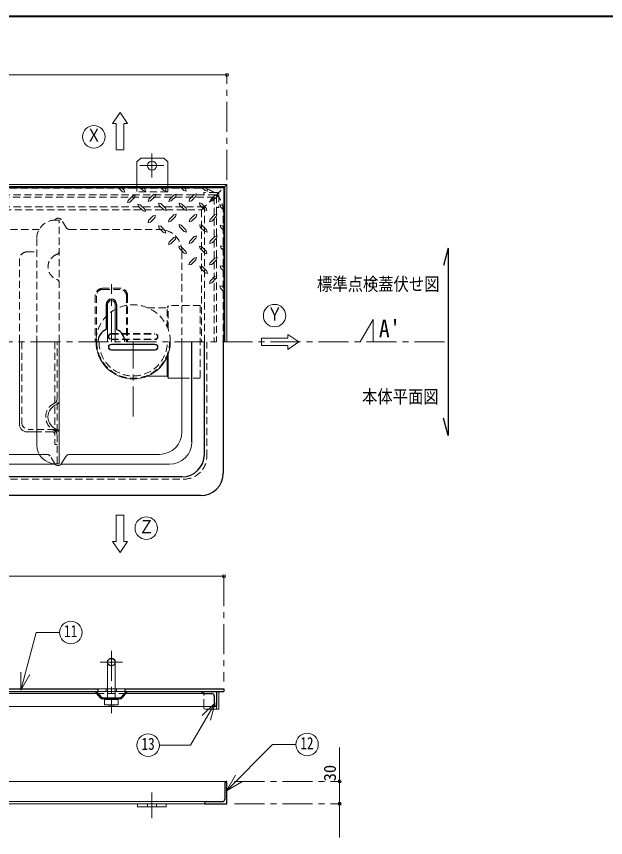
# Model space of a CAD drawing. Units: millimetres at full size, sheet at 1:8; details may follow other scales. Extents: x -1649 to 1591, y -1079 to 1169.
# Drawn here: x -829 to -44, y 74 to 1169 of the extents above; entities that cross this region are included whole.
import ezdxf
from ezdxf.enums import TextEntityAlignment as Align

# ---------------------------------------------------------------- set-up
doc = ezdxf.new("R2010")
doc.units = ezdxf.units.MM
doc.header["$LTSCALE"] = 8
doc.header["$PDMODE"] = 32
doc.header["$PDSIZE"] = 4
doc.linetypes.add('CHAIN1', pattern=[8, 5, -1, 1, -1])
doc.linetypes.add('DASHED1', pattern=[1.8, 1.2, -0.6])
doc.layers.add('0-0_ﾚｲﾔ1', color=4, linetype='Continuous', lineweight=9)
doc.styles.add('ＭＳ ゴシック', font='')
doc.styles.get('ＭＳ ゴシック').set_extended_font_data('MS Gothic')

msp = doc.modelspace()

# ---------------------------------------------------------------- linework, layer by layer
at = {"layer": '0-0_ﾚｲﾔ1', "color": 1, "lineweight": 40}
msp.add_line((1591.424, 1169.018), (-1648.576, 1169.018), dxfattribs=at)
at = {"layer": '0-0_ﾚｲﾔ1'}
for p, q in [((-1268.576, 1091.018), (-548.576, 1091.018)), ((-663.576, 980.018), (-668.576, 975.018)), ((-668.576, 975.018), (-668.576, 945.018)), ((-663.576, 980.018), (-632.576, 980.018)), ((-627.576, 975.018), (-632.576, 980.018)), ((-627.576, 975.018), (-627.576, 945.018)), ((-551.576, 942.018), (-552.576, 941.018)), ((-693.645, 941.018), (-687.817, 935.329)), ((-664.674, 941.018), (-660.335, 936.679)), ((-657.249, 935.907), (-660.335, 936.679)), ((-660.239, 941.018), (-658.117, 938.897)), ((-658.117, 938.897), (-657.249, 935.907)), ((-637.192, 941.018), (-632.853, 936.679)), ((-629.767, 935.811), (-632.853, 936.679)), ((-632.66, 941.018), (-630.539, 938.897)), ((-630.539, 938.897), (-629.767, 935.811)), ((-610.029, 941.018), (-605.949, 936.775)), ((-602.864, 936.004), (-605.949, 936.775)), ((-605.66, 941.018), (-603.635, 938.993)), ((-603.635, 938.993), (-602.864, 936.004)), ((-582.132, 941.018), (-577.792, 936.679)), ((-574.707, 935.811), (-577.792, 936.679)), ((-577.696, 941.018), (-575.574, 938.897)), ((-575.574, 938.897), (-574.707, 935.811)), ((-680.199, 923.757), (-680.971, 920.768)), ((-677.885, 921.54), (-680.971, 920.768)), ((-677.885, 921.54), (-671.81, 927.615)), ((-652.717, 925.204), (-653.489, 922.215)), ((-650.403, 922.986), (-653.489, 922.215)), ((-650.403, 922.986), (-644.328, 929.061)), ((-638.928, 917.104), (-639.699, 920.19)), ((-636.71, 919.418), (-639.699, 920.19)), ((-625.235, 925.107), (-626.007, 922.118)), ((-622.921, 922.89), (-626.007, 922.118)), ((-622.921, 922.89), (-616.846, 928.965)), ((-611.446, 917.007), (-612.217, 920.093)), ((-609.228, 919.322), (-612.217, 920.093)), ((-598.332, 925.3), (-599.103, 922.311)), ((-596.017, 923.082), (-599.103, 922.311)), ((-596.017, 923.082), (-589.942, 929.157)), ((-584.542, 917.2), (-585.314, 920.286)), ((-582.324, 919.515), (-585.314, 920.286)), ((-570.174, 925.107), (-570.946, 922.118)), ((-567.86, 922.89), (-570.946, 922.118)), ((-567.86, 922.89), (-561.785, 928.965)), ((-666.41, 915.657), (-667.182, 918.743)), ((-664.192, 917.972), (-667.182, 918.743)), ((-666.41, 915.657), (-660.335, 909.582)), ((-664.192, 917.972), (-658.117, 911.8)), ((-657.249, 908.811), (-660.335, 909.582)), ((-658.117, 911.8), (-657.249, 908.811)), ((-638.928, 917.104), (-632.853, 911.029)), ((-636.71, 919.418), (-630.635, 913.247)), ((-629.767, 910.257), (-632.853, 911.029)), ((-630.635, 913.247), (-629.767, 910.257)), ((-611.446, 917.007), (-605.371, 910.932)), ((-609.228, 919.322), (-603.153, 913.15)), ((-602.285, 910.161), (-605.371, 910.932)), ((-603.153, 913.15), (-602.285, 910.161)), ((-584.542, 917.2), (-578.467, 911.125)), ((-582.324, 919.515), (-576.249, 913.343)), ((-575.382, 910.354), (-578.467, 911.125)), ((-576.249, 913.343), (-575.382, 910.354)), ((-555.035, 917.49), (-558.121, 918.261)), ((-557.253, 915.175), (-558.121, 918.261)), ((-557.253, 915.175), (-552.576, 910.499)), ((-555.035, 917.49), (-552.576, 914.679)), ((-650.692, 894.54), (-644.617, 900.615)), ((-625.524, 898.204), (-626.296, 895.215)), ((-623.21, 895.986), (-617.135, 902.061)), ((-598.042, 898.107), (-598.814, 895.118)), ((-595.728, 895.89), (-589.653, 901.965)), ((-571.139, 898.3), (-571.91, 895.311)), ((-568.824, 896.082), (-562.749, 902.157)), ((-653.007, 896.757), (-653.778, 893.768)), ((-650.692, 894.54), (-653.778, 893.768)), ((-639.121, 886.825), (-639.892, 889.911)), ((-636.903, 889.14), (-639.892, 889.911)), ((-636.903, 889.14), (-630.828, 882.968)), ((-623.21, 895.986), (-626.296, 895.215)), ((-611.639, 888.272), (-612.41, 891.357)), ((-609.421, 890.586), (-612.41, 891.357)), ((-611.639, 888.272), (-605.564, 882.197)), ((-609.421, 890.586), (-603.346, 884.415)), ((-595.728, 895.89), (-598.814, 895.118)), ((-584.157, 888.175), (-584.928, 891.261)), ((-581.939, 890.49), (-584.928, 891.261)), ((-584.157, 888.175), (-578.082, 882.1)), ((-581.939, 890.49), (-575.864, 884.318)), ((-568.824, 896.082), (-571.91, 895.311)), ((-554.457, 889.911), (-557.542, 890.682)), ((-556.674, 887.597), (-557.542, 890.682)), ((-556.674, 887.597), (-552.576, 883.499)), ((-554.457, 889.911), (-552.576, 888.031)), ((-639.121, 886.825), (-633.046, 880.75)), ((-629.96, 879.979), (-633.046, 880.75)), ((-630.828, 882.968), (-629.96, 879.979)), ((-602.478, 881.425), (-605.564, 882.197)), ((-603.346, 884.415), (-602.478, 881.425)), ((-574.996, 881.329), (-578.082, 882.1)), ((-575.864, 884.318), (-574.996, 881.329)), ((-625.717, 867.925), (-626.489, 864.936)), ((-623.403, 865.707), (-626.489, 864.936)), ((-623.403, 865.707), (-617.328, 871.782)), ((-598.235, 869.372), (-599.007, 866.382)), ((-595.921, 867.154), (-599.007, 866.382)), ((-595.921, 867.154), (-589.846, 873.229)), ((-570.753, 869.275), (-571.524, 866.286)), ((-568.439, 867.057), (-571.524, 866.286)), ((-568.439, 867.057), (-562.364, 873.132)), ((-611.832, 859.536), (-612.603, 862.622)), ((-609.614, 861.85), (-612.603, 862.622)), ((-611.832, 859.536), (-605.757, 853.461)), ((-609.614, 861.85), (-603.539, 855.679)), ((-603.539, 855.679), (-602.671, 852.69)), ((-584.349, 859.44), (-585.121, 862.525)), ((-582.132, 861.754), (-585.121, 862.525)), ((-584.349, 859.44), (-578.274, 853.365)), ((-582.132, 861.754), (-576.057, 855.582)), ((-576.057, 855.582), (-575.189, 852.593)), ((-554.071, 862.525), (-557.157, 863.297)), ((-556.385, 860.211), (-557.157, 863.297)), ((-556.385, 860.211), (-552.576, 856.402)), ((-554.071, 862.525), (-552.576, 861.031)), ((-602.671, 852.69), (-605.757, 853.461)), ((-596.114, 838.418), (-590.039, 844.493)), ((-575.189, 852.593), (-578.274, 853.365)), ((-568.632, 838.322), (-562.557, 844.397)), ((-598.428, 840.636), (-599.199, 837.647)), ((-596.114, 838.418), (-599.199, 837.647)), ((-581.649, 835.429), (-584.735, 836.2)), ((-583.867, 833.115), (-584.735, 836.2)), ((-583.867, 833.115), (-577.792, 827.136)), ((-581.649, 835.429), (-575.574, 829.354)), ((-570.946, 840.54), (-571.717, 837.55)), ((-568.632, 838.322), (-571.717, 837.55)), ((-554.553, 835.815), (-557.639, 836.586)), ((-556.771, 833.5), (-557.639, 836.586)), ((-556.771, 833.5), (-552.576, 829.138)), ((-554.553, 835.815), (-552.576, 833.838)), ((-574.707, 826.268), (-577.792, 827.136)), ((-575.574, 829.354), (-574.707, 826.268)), ((-571.042, 816.047), (-564.967, 822.122)), ((-571.042, 816.047), (-571.814, 812.961)), ((-568.728, 813.829), (-571.814, 812.961)), ((-568.728, 813.829), (-562.749, 819.904)), ((-555.035, 809.104), (-558.121, 809.875)), ((-557.253, 806.79), (-558.121, 809.875)), ((-557.253, 806.79), (-552.576, 801.926)), ((-555.035, 809.104), (-552.576, 806.645)), ((-825.076, 735.018), (-825.076, 625.018)), ((-608.576, 615.018), (-608.576, 735.018)), ((-702.591, 732.018), (-644.562, 732.018)), ((-702.591, 724.018), (-644.562, 724.018)), ((-627.076, 718.048), (-627.076, 686.518)), ((-654.083, 689.518), (-628.076, 689.518)), ((-608.576, 686.518), (-627.076, 686.518)), ((-772.076, 613.658), (-772.076, 656.378)), ((-815.076, 615.018), (-802.076, 615.018)), ((-798.727, 585.018), (-1018.176, 585.018)), ((-762.801, 582.692), (-769.352, 572.344)), ((-758.576, 585.018), (-638.576, 585.018)), ((-777.408, 571.807), (-1039.744, 571.807)), ((-625.365, 571.807), (-769.744, 571.807)), ((-552.576, 422.518), (-1264.576, 422.518)), ((-901.576, 266.018), (-721.676, 266.018)), ((-709.576, 272.218), (-707.576, 272.218)), ((-709.576, 269.018), (-707.576, 269.018)), ((-697.576, 272.218), (-695.576, 272.218)), ((-697.576, 269.018), (-695.576, 269.018)), ((-683.476, 266.018), (-579.576, 266.018)), ((-562.576, 249.018), (-1254.576, 249.018)), ((-579.376, 247.218), (-579.376, 249.018)), ((-577.376, 245.218), (-562.576, 245.218)), ((-398.576, 194.018), (-398.576, 74.018)), ((-667.576, 115.018), (-667.576, 119.018)), ((-667.576, 115.018), (-629.576, 115.018)), ((-629.576, 115.018), (-629.576, 119.018))]:
    msp.add_line(p, q, dxfattribs=at)
at = {"layer": '0-0_ﾚｲﾔ1', "linetype": 'CHAIN1'}
for p, q in [((-548.576, 951.018), (-548.576, 1091.018)), ((-648.576, 986.018), (-648.576, 954.018)), ((-632.576, 970.018), (-664.576, 970.018)), ((-702.576, 735.018), (-702.576, 812.018)), ((-371.076, 735.018), (-353.576, 765.018)), ((-353.576, 735.018), (-353.576, 765.018)), ((-1514.576, 735.018), (-253.576, 735.018)), ((-673.576, 635.518), (-673.576, 735.018)), ((-552.576, 422.518), (-552.576, 282.218)), ((-702.576, 323.018), (-702.576, 240.018)), ((-717.576, 308.018), (-687.576, 308.018)), ((-538.576, 149.018), (-398.576, 149.018)), ((-648.576, 100.018), (-648.576, 134.018)), ((-538.576, 119.018), (-398.576, 119.018))]:
    msp.add_line(p, q, dxfattribs=at)
at = {"layer": '0-0_ﾚｲﾔ1', "color": 7, "lineweight": 18}
for p, q in [((-701.076, 1026.018), (-691.076, 1041.018)), ((-691.076, 1041.018), (-681.076, 1026.018)), ((-701.076, 1026.018), (-696.076, 1026.018)), ((-696.076, 1026.018), (-696.076, 991.018)), ((-686.076, 1026.018), (-681.076, 1026.018)), ((-548.576, 945.018), (-1268.576, 945.018)), ((-551.576, 942.018), (-1265.576, 942.018)), ((-551.576, 942.018), (-548.576, 945.018)), ((-551.576, 735.018), (-551.576, 942.018)), ((-548.576, 735.018), (-548.576, 945.018)), ((-707.576, 785.018), (-707.576, 735.018)), ((-697.576, 785.018), (-697.576, 735.018)), ((-467.576, 745.018), (-467.576, 740.018)), ((-467.576, 745.018), (-452.576, 735.018)), ((-802.076, 597.518), (-802.076, 735.018)), ((-772.076, 735.018), (-772.076, 656.378)), ((-467.576, 740.018), (-502.576, 740.018)), ((-452.576, 735.018), (-467.576, 725.018)), ((-702.591, 731.518), (-644.562, 731.518)), ((-702.591, 724.518), (-644.562, 724.518)), ((-467.576, 730.018), (-467.576, 725.018)), ((-772.076, 572.518), (-772.076, 613.658)), ((-777.92, 572.532), (-777.801, 572.344)), ((-772.076, 572.518), (-777.076, 572.518)), ((-686.076, 469.018), (-686.076, 504.018)), ((-696.076, 469.018), (-701.076, 469.018)), ((-691.076, 454.018), (-701.076, 469.018)), ((-681.076, 469.018), (-691.076, 454.018)), ((-681.076, 469.018), (-686.076, 469.018)), ((-823.408, 270.695), (-802.83, 347.493)), ((-771.669, 347.493), (-802.83, 347.493)), ((-707.576, 308.018), (-707.576, 260.518)), ((-697.576, 308.018), (-697.576, 260.518)), ((-823.408, 270.695), (-823.408, 294.695)), ((-823.408, 270.695), (-811.408, 291.48)), ((-720.576, 272.218), (-709.576, 272.218)), ((-709.576, 269.018), (-720.576, 269.018)), ((-709.576, 272.218), (-709.576, 269.018)), ((-695.576, 272.218), (-684.576, 272.218)), ((-695.576, 272.218), (-695.576, 269.018)), ((-684.576, 269.018), (-695.576, 269.018)), ((-562.576, 268.218), (-559.376, 268.218)), ((-559.376, 268.218), (-559.376, 245.218)), ((-693.576, 258.018), (-711.576, 258.018)), ((-711.576, 251.018), (-711.576, 258.018)), ((-707.576, 259.018), (-707.576, 258.418)), ((-702.576, 258.018), (-702.576, 251.018)), ((-698.576, 258.518), (-693.576, 258.018)), ((-697.576, 259.018), (-697.576, 258.418)), ((-693.576, 251.018), (-693.576, 258.018)), ((-564.464, 253.724), (-597.115, 197.171)), ((-564.464, 253.724), (-581.435, 236.754)), ((-564.464, 253.724), (-570.676, 230.542)), ((-706.576, 250.518), (-711.576, 251.018)), ((-693.576, 251.018), (-711.576, 251.018)), ((-702.576, 251.018), (-706.576, 250.518)), ((-698.576, 250.518), (-706.576, 250.518)), ((-562.576, 249.018), (-562.576, 245.218)), ((-562.576, 245.218), (-559.376, 245.218)), ((-638.465, 197.171), (-597.115, 197.171)), ((-549.404, 136.398), (-487.763, 198.04)), ((-456.822, 198.04), (-487.763, 198.04)), ((-549.404, 136.398), (-537.404, 157.183)), ((-548.576, 149.018), (-1268.576, 149.018)), ((-549.404, 136.398), (-528.62, 148.398)), ((-1241.576, 122.018), (-575.576, 122.018)), ((-1238.576, 119.018), (-578.576, 119.018))]:
    msp.add_line(p, q, dxfattribs=at)
at = {"layer": '0-0_ﾚｲﾔ1', "linetype": 'DASHED1'}
for p, q in [((-668.576, 945.018), (-668.576, 935.018)), ((-627.576, 945.018), (-627.576, 935.018)), ((-583.576, 940.018), (-1233.576, 940.018)), ((-627.576, 935.018), (-668.576, 935.018)), ((-579.376, 934.218), (-579.376, 931.018)), ((-562.576, 934.218), (-579.376, 934.218)), ((-563.045, 930.55), (-552.576, 941.018)), ((-559.376, 931.018), (-559.376, 914.218)), ((-1251.576, 928.018), (-565.576, 928.018)), ((-565.576, 928.018), (-565.576, 735.018)), ((-578.576, 915.018), (-1238.576, 915.018)), ((-578.576, 735.018), (-578.576, 915.018)), ((-559.376, 914.218), (-562.576, 914.218)), ((-553.576, 735.018), (-553.576, 910.018)), ((-777.92, 897.504), (-777.801, 897.692)), ((-772.076, 897.518), (-777.076, 897.518)), ((-772.076, 735.018), (-772.076, 897.518)), ((-762.801, 887.344), (-769.352, 897.692)), ((-798.727, 885.018), (-1018.176, 885.018)), ((-758.576, 885.018), (-638.576, 885.018)), ((-802.076, 872.518), (-802.076, 735.018)), ((-815.076, 855.018), (-802.326, 855.018)), ((-608.576, 855.018), (-608.576, 735.018)), ((-825.076, 735.018), (-825.076, 845.018)), ((-654.083, 780.518), (-628.076, 780.518)), ((-627.076, 751.989), (-627.076, 783.518)), ((-584.076, 783.518), (-627.076, 783.518)), ((-584.076, 783.518), (-584.076, 686.518)), ((-702.591, 746.018), (-644.562, 746.018)), ((-702.591, 745.518), (-644.562, 745.518)), ((-822.076, 735.018), (-822.076, 628.018)), ((-778.076, 735.018), (-778.076, 598.018)), ((-775.076, 572.518), (-775.076, 735.018)), ((-702.591, 738.518), (-644.562, 738.518)), ((-702.591, 738.018), (-644.562, 738.018)), ((-584.076, 686.518), (-608.576, 686.518)), ((-778.076, 618.018), (-812.076, 618.018)), ((-781.076, 615.018), (-802.076, 615.018)), ((-778.076, 598.018), (-775.076, 598.018)), ((-788.576, 585.018), (-798.727, 585.018)), ((-777.92, 572.532), (-784.352, 582.692)), ((-721.676, 266.018), (-683.476, 266.018)), ((-697.576, 272.218), (-707.576, 272.218)), ((-707.576, 269.018), (-697.576, 269.018)), ((-562.576, 268.218), (-579.376, 268.218)), ((-579.376, 249.018), (-579.376, 268.218)), ((-707.576, 260.518), (-707.576, 259.018)), ((-697.576, 260.518), (-697.576, 259.018)), ((-654.576, 115.018), (-654.576, 119.018)), ((-642.576, 115.018), (-642.576, 119.018))]:
    msp.add_line(p, q, dxfattribs=at)
at = {"layer": '0-0_ﾚｲﾔ1', "color": 5, "lineweight": 25}
for p, q in [((-1264.576, 941.018), (-552.576, 941.018)), ((-552.576, 941.018), (-552.576, 735.018)), ((-253.576, 860.018), (-259.788, 836.836)), ((-253.576, 860.018), (-253.576, 610.018)), ((-709.576, 785.018), (-709.576, 751.601)), ((-695.576, 785.018), (-695.576, 751.601)), ((-595.365, 601.807), (-595.365, 735.018)), ((-578.576, 585.018), (-578.576, 735.018)), ((-553.576, 735.018), (-553.576, 560.018)), ((-253.576, 610.018), (-259.788, 633.2)), ((-608.576, 555.018), (-1208.576, 555.018)), ((-583.576, 530.018), (-1233.576, 530.018)), ((-1096.576, 272.218), (-720.576, 272.218)), ((-1096.576, 269.018), (-720.576, 269.018)), ((-716.977, 260.144), (-724.076, 269.018)), ((-715.806, 261.081), (-722.155, 269.018)), ((-720.576, 272.218), (-720.576, 269.018)), ((-689.347, 261.081), (-682.997, 269.018)), ((-688.176, 260.144), (-681.076, 269.018)), ((-684.576, 272.218), (-552.576, 272.218)), ((-684.576, 272.218), (-684.576, 269.018)), ((-684.576, 269.018), (-552.576, 269.018)), ((-579.576, 266.018), (-568.576, 266.018)), ((-565.576, 263.018), (-565.576, 252.018)), ((-562.576, 269.018), (-562.576, 249.018)), ((-552.576, 272.218), (-552.576, 269.018)), ((-714.634, 260.518), (-690.518, 260.518)), ((-690.518, 259.018), (-714.634, 259.018)), ((-551.576, 146.018), (-551.576, 125.018)), ((-548.576, 119.018), (-548.576, 149.018)), ((-575.576, 122.018), (-554.576, 122.018)), ((-578.576, 119.018), (-548.576, 119.018))]:
    msp.add_line(p, q, dxfattribs=at)
at = {"layer": '0-0_ﾚｲﾔ1', "color": 7, "linetype": 'DASHED1', "lineweight": 18}
for p, q in [((-564.176, 931.018), (-1252.976, 931.018)), ((-582.576, 911.018), (-563.045, 930.55)), ((-562.576, 929.418), (-562.576, 735.018)), ((-1234.576, 911.018), (-582.576, 911.018)), ((-582.576, 911.018), (-582.576, 735.018)), ((-691.076, 806.518), (-714.076, 806.518)), ((-714.076, 805.018), (-691.076, 805.018)), ((-724.076, 796.518), (-724.076, 735.018)), ((-722.576, 796.518), (-722.576, 735.018)), ((-682.576, 796.518), (-682.576, 735.018)), ((-681.076, 796.518), (-681.076, 735.018)), ((-575.576, 582.018), (-575.576, 735.018)), ((-1211.576, 552.018), (-605.576, 552.018)), ((-708.576, 260.518), (-708.576, 259.018)), ((-696.576, 260.518), (-696.576, 259.018))]:
    msp.add_line(p, q, dxfattribs=at)
at = {"layer": '0-0_ﾚｲﾔ1', "color": 7, "lineweight": 18}
for points in [[(-686.076, 1026.018), (-686.076, 991.018), (-696.076, 991.018)], [(-467.576, 730.018), (-502.576, 730.018), (-502.576, 740.018)], [(-696.076, 469.018), (-696.076, 504.018), (-686.076, 504.018)], [(-711.576, 258.018), (-706.576, 258.518), (-702.576, 258.018)], [(-702.576, 258.018), (-698.576, 258.518), (-706.576, 258.518)], [(-693.576, 251.018), (-698.576, 250.518), (-702.576, 251.018)]]:
    msp.add_lwpolyline(points, dxfattribs=at)
at = {"layer": '0-0_ﾚｲﾔ1'}
for points in [[(-689.071, 941.018), (-685.599, 937.547), (-684.732, 934.461), (-687.817, 935.329)], [(-652.717, 925.204), (-646.546, 931.375), (-643.557, 932.147), (-644.328, 929.061)], [(-625.235, 925.107), (-619.064, 931.279), (-616.074, 932.05), (-616.846, 928.965)], [(-598.332, 925.3), (-592.16, 931.472), (-589.171, 932.243), (-589.942, 929.157)], [(-570.174, 925.107), (-564.003, 931.279), (-561.014, 932.05), (-561.785, 928.965)], [(-680.199, 923.757), (-674.028, 929.929), (-671.039, 930.7), (-671.81, 927.615)], [(-653.007, 896.757), (-646.835, 902.929), (-643.846, 903.7), (-644.617, 900.615)], [(-625.524, 898.204), (-619.353, 904.375), (-616.364, 905.147), (-617.135, 902.061)], [(-598.042, 898.107), (-591.871, 904.279), (-588.882, 905.05), (-589.653, 901.965)], [(-571.139, 898.3), (-564.967, 904.472), (-561.978, 905.243), (-562.749, 902.157)], [(-598.235, 869.372), (-592.064, 875.543), (-589.074, 876.315), (-589.846, 873.229)], [(-570.753, 869.275), (-564.582, 875.447), (-561.592, 876.218), (-562.364, 873.132)], [(-625.717, 867.925), (-619.546, 874.097), (-616.557, 874.868), (-617.328, 871.782)], [(-598.428, 840.636), (-592.257, 846.807), (-589.267, 847.579), (-590.039, 844.493)], [(-570.946, 840.54), (-564.774, 846.711), (-561.785, 847.482), (-562.557, 844.397)], [(-564.967, 822.122), (-561.882, 822.99), (-562.749, 819.904)], [(-628.076, 715.525), (-628.076, 689.518), (-627.076, 686.518)]]:
    msp.add_lwpolyline(points, dxfattribs=at)
at = {"layer": '0-0_ﾚｲﾔ1', "linetype": 'DASHED1'}
msp.add_lwpolyline([(-628.076, 754.512), (-628.076, 780.518), (-627.076, 783.518)], dxfattribs=at)
at = {"layer": '0-0_ﾚｲﾔ1', "color": 7, "lineweight": 18}
for centre in [(-726.076, 1008.518), (-485.076, 770.018), (-656.076, 486.518), (-756.669, 347.493), (-653.465, 197.171), (-441.822, 198.04)]:
    msp.add_circle(centre, 15, dxfattribs=at)
at = {"layer": '0-0_ﾚｲﾔ1'}
msp.add_circle((-648.576, 970.018), 6, dxfattribs=at)
at = {"layer": '0-0_ﾚｲﾔ1', "color": 5, "lineweight": 25}
msp.add_circle((-702.576, 308.018), 5, dxfattribs=at)
at = {"layer": '0-0_ﾚｲﾔ1', "linetype": 'DASHED1'}
for centre, radius, start, end in [((-583.576, 910.018), 30, 0, 90), ((-562.576, 931.018), 3.2, 0, 90), ((-773.576, 895.018), 5, 32.33353, 147.66647), ((-777.076, 872.518), 25, 90, 180), ((-758.576, 890.018), 5, 212.33353, 270), ((-638.576, 855.018), 30, 0, 90), ((-815.076, 845.018), 10, 90, 180), ((-777.076, 856.378), 5, 289.84334, 360), ((-769.368, 835.018), 17.708, 109.84334, 250.15666), ((-777.076, 813.658), 5, 360, 70.15666), ((-673.576, 735.018), 49.5, 0, 180), ((-702.591, 742.018), 4, 90, 270), ((-702.591, 742.018), 3.5, 90, 270), ((-644.562, 742.018), 4, 270, 90), ((-644.562, 742.018), 3.5, 270, 90), ((-673.576, 735.018), 48.5, 180, 0), ((-673.576, 735.018), 45.5, 180, 0), ((-780.076, 658.067), 5, 293.88854, 0), ((-769.868, 635.018), 20.208, 113.88854, 246.11146), ((-812.076, 628.018), 10, 180, 270), ((-781.076, 612.018), 3, 0, 90), ((-778.076, 615.018), 3, 0, 90), ((-780.076, 611.969), 5, 0, 66.11146), ((-788.576, 580.018), 5, 32.33353, 90)]:
    msp.add_arc(centre, radius, start, end, dxfattribs=at)
at = {"layer": '0-0_ﾚｲﾔ1', "color": 7, "linetype": 'DASHED1', "lineweight": 18}
for centre, radius, start, end in [((-564.176, 929.418), 1.6, 0, 90), ((-714.076, 796.518), 10, 90, 180), ((-714.076, 796.518), 8.5, 90, 180), ((-691.076, 796.518), 10, 0, 90), ((-691.076, 796.518), 8.5, 0, 90), ((-605.576, 582.018), 30, 270, 0)]:
    msp.add_arc(centre, radius, start, end, dxfattribs=at)
at = {"layer": '0-0_ﾚｲﾔ1', "color": 5, "lineweight": 25}
for centre, radius, start, end in [((-702.576, 785.018), 7, 0, 180), ((-702.576, 735.018), 18, 112.88538, 180), ((-702.576, 735.018), 18, 0, 67.11462), ((-608.576, 585.018), 30, 270, 0), ((-583.576, 560.018), 30, 270, 0), ((-579.576, 269.018), 3, 180, 270), ((-568.576, 263.018), 3, 0, 90), ((-714.634, 262.018), 3, 218.65981, 270), ((-714.634, 262.018), 1.5, 218.65981, 270), ((-690.518, 262.018), 1.5, 270, 321.34019), ((-690.518, 262.018), 3, 270, 321.34019), ((-562.576, 252.018), 3, 180, 270), ((-548.576, 146.018), 3, 90, 180), ((-575.576, 119.018), 3, 90, 180), ((-554.576, 125.018), 3, 270, 0)]:
    msp.add_arc(centre, radius, start, end, dxfattribs=at)
at = {"layer": '0-0_ﾚｲﾔ1', "color": 7, "lineweight": 18}
for centre, radius, start, end in [((-702.576, 785.018), 5, 0, 180), ((-673.576, 735.018), 49.5, 180, 0), ((-702.591, 728.018), 3.5, 90, 270), ((-644.562, 728.018), 3.5, 270, 90), ((-769.368, 635.018), 17.708, 109.84334, 250.15666), ((-777.076, 656.378), 5, 289.84334, 0), ((-777.076, 613.658), 5, 0, 70.15666), ((-777.076, 597.518), 25, 180, 270)]:
    msp.add_arc(centre, radius, start, end, dxfattribs=at)
at = {"layer": '0-0_ﾚｲﾔ1'}
for centre, radius, start, end in [((-702.591, 728.018), 4, 90, 270), ((-644.562, 728.018), 4, 270, 90), ((-815.076, 625.018), 10, 180, 270), ((-638.576, 615.018), 30, 270, 0), ((-625.365, 601.807), 30, 270, 0), ((-758.576, 580.018), 5, 90, 147.66647), ((-773.576, 575.018), 5, 212.33353, 327.66647), ((-577.376, 247.218), 2, 180, 270)]:
    msp.add_arc(centre, radius, start, end, dxfattribs=at)
at = {"layer": '0-0_ﾚｲﾔ1', "color": 1}
for p in [(-548.576, 1091.018), (-552.576, 422.518), (-398.576, 149.018), (-398.576, 119.018)]:
    msp.add_point(p, dxfattribs=at)

# ---------------------------------------------------------------- texts
at = {"layer": '0-0_ﾚｲﾔ1', "color": 7, "style": 'ＭＳ ゴシック'}
for s, height, width, p in [('Ｘ', 17.6, 0.85, (-736.076, 996.518)), ('標準点検蓋伏せ図', 17.6, 0.85, (-428.576, 798.018)), ('Ｙ', 17.6, 0.85, (-495.076, 758.018)), ("A'", 23.46, 0.9, (-346.076, 734.018)), ('本体平面図', 17.6, 0.85, (-368.576, 648.018)), ('Ｚ', 17.6, 0.85, (-666.076, 474.518)), ('11', 16.13, 0.8, (-765.669, 336.493)), ('13', 16.13, 0.8, (-662.465, 186.171)), ('12', 16.13, 0.8, (-450.822, 187.04))]:
    msp.add_text(s, height=height, dxfattribs=dict(at, width=width)).set_placement(p, align=Align.BOTTOM_LEFT)
msp.add_text('30', height=16.13, rotation=90, dxfattribs=at).set_placement((-398.576, 149.018), align=Align.BOTTOM_LEFT)

doc.saveas('drawing.dxf')
